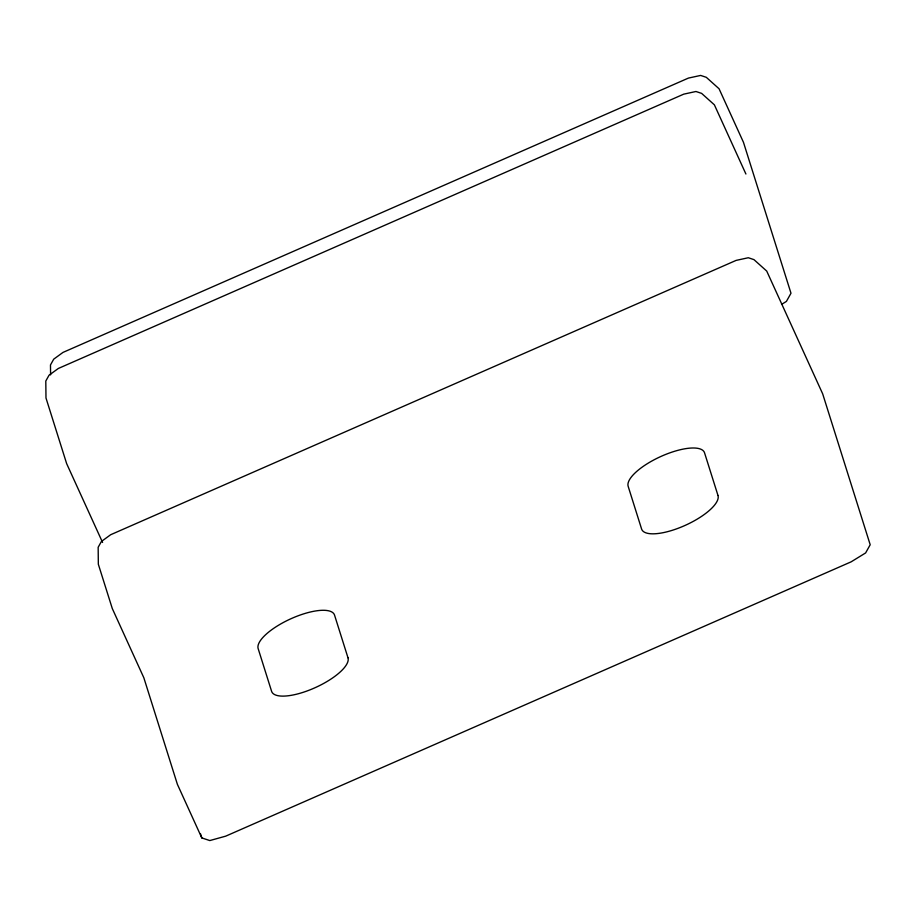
<?xml version="1.0" encoding="UTF-8"?>
<svg xmlns="http://www.w3.org/2000/svg" width="916" height="916" viewBox="0 0 916 916"><rect width="100%" height="100%" fill="white"/><g stroke="black" fill="none" stroke-linecap="round" stroke-linejoin="round"><path stroke-width="1.37" d="M781.577 304.387L786.409 301.421L790.989 293.235L743.471 142.323L719.06 88.76L706.293 77.31L700.637 75.433L688.42 78.089L62.998 352.408L53.723 359.164L50.483 364.957L50.586 374.85M201.806 837.911L209.81 840.567L225.702 836.159L851.136 561.84L865.62 552.932L870.2 544.745L822.671 393.834L766.726 271.079L753.96 259.629L748.303 257.74L736.086 260.407L110.664 534.726L101.401 541.482L98.161 547.276L98.333 564.233L112.302 608.567L143.835 677.76L177.395 784.336L201.806 837.911L200.524 833.823M745.91 174.017L714.377 104.825L701.61 93.375L695.954 91.497L683.737 94.153L58.315 368.472L49.04 375.228L45.8 381.022L45.983 397.991L66.65 463.633L102.581 542.455M717.984 495.476L704.553 452.848A41.735 14.209 -24.5 0 0 662.062 455.95A41.735 14.209 -24.5 0 0 628.17 486.35L641.589 528.979A41.735 14.209 -24.5 0 0 684.08 525.864A41.735 14.209 -24.5 0 0 717.984 495.476M347.977 657.757L334.546 615.128A41.735 14.209 -24.5 0 0 292.067 618.243A41.735 14.209 -24.5 0 0 258.163 648.631L271.583 691.259A41.735 14.209 -24.5 0 0 314.074 688.156A41.735 14.209 -24.5 0 0 347.977 657.757"/></g></svg>
